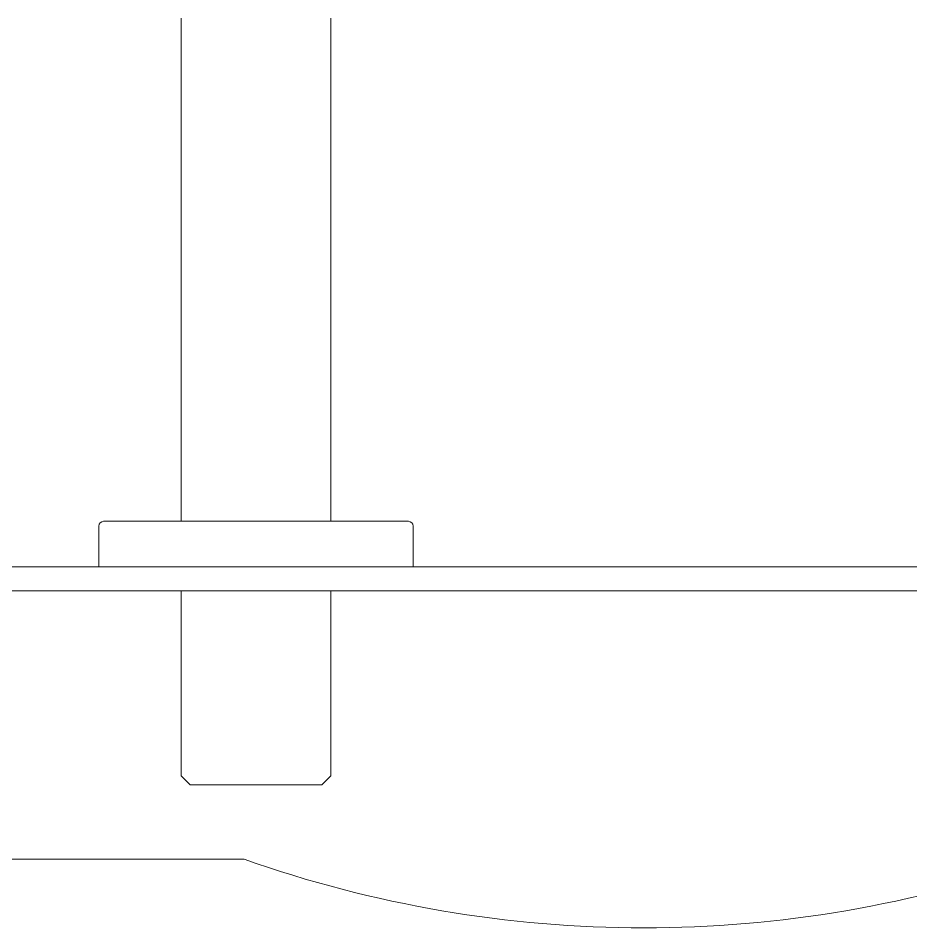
# Model space of a CAD drawing. Extents: x 7 to 132, y 25 to 99.
# Drawn here: x 110.617 to 115.087, y 30.484 to 35.038 of the extents above; entities that cross this region are included whole.
import ezdxf

# ---------------------------------------------------------------- set-up
doc = ezdxf.new("R2010")
doc.units = 0
doc.header["$LTSCALE"] = 0.5
doc.header["$MEASUREMENT"] = 0
doc.layers.add('OBJ', color=3, linetype='CONTINUOUS')

msp = doc.modelspace()

# ---------------------------------------------------------------- linework, layer by layer
at = {"layer": 'OBJ', "linetype": 'Continuous', "lineweight": 15}
for p, q in [((111.044777, 32.519336), (112.571577, 32.519336)), ((105.847186, 32.291536), (114.618186, 32.291536)), ((114.618186, 32.291536), (122.347186, 32.291536)), ((105.847186, 32.171936), (114.618186, 32.171936)), ((114.618186, 32.171936), (122.347186, 32.171936)), ((111.723749, 31.199936), (111.478677, 31.199936)), ((111.723749, 31.199936), (111.892604, 31.199936)), ((112.137677, 31.199936), (111.892604, 31.199936)), ((111.748515, 30.827517), (105.625386, 30.827517))]:
    msp.add_line(p, q, dxfattribs=at)
for centre, radius, start, end in [((111.044777, 32.495336), 0.024, 90, 180), ((112.571577, 32.495336), 0.024, 0, 90), ((113.750386, 36.495281), 6.010909, 250.5466288, 289.4533712)]:
    msp.add_arc(centre, radius, start, end, dxfattribs=at)
for points in [[(111.433677, 35.038186), (111.433677, 32.519336)], [(112.182677, 32.519336), (112.182677, 35.038186)], [(111.020777, 32.495336), (111.020777, 32.291536)], [(112.595577, 32.291536), (112.595577, 32.495336)], [(111.433677, 32.171936), (111.433677, 31.244936)], [(112.182677, 31.244936), (112.182677, 32.171936)], [(111.433677, 31.244936), (111.478677, 31.199936)], [(112.137677, 31.199936), (112.182677, 31.244936)]]:
    msp.add_open_spline(points, degree=1, dxfattribs=at)

doc.saveas('drawing.dxf')
